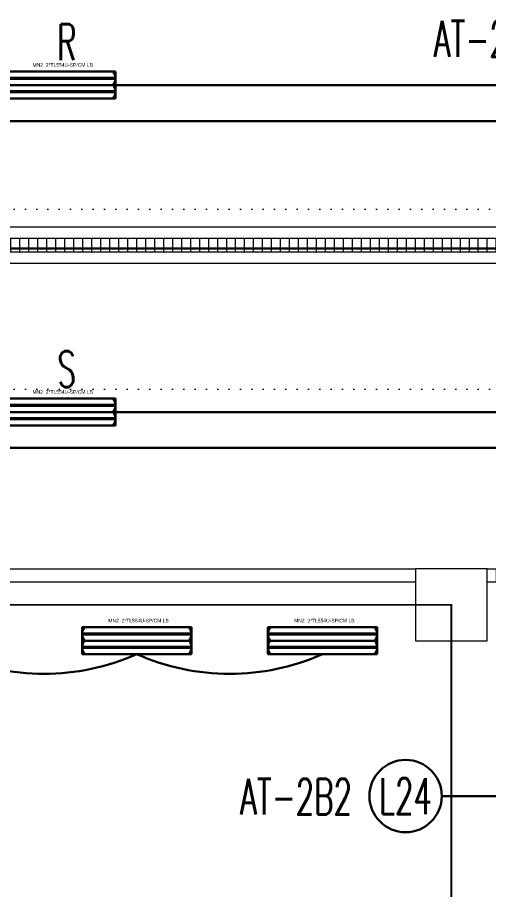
# Model space of a CAD drawing. Header units: metres. Extents: x -13316 to 152404, y -3899 to 30226.
# Drawn here: x 2837 to 3361, y 4043 to 5013 of the extents above; entities that cross this region are included whole.
import ezdxf
from ezdxf.enums import TextEntityAlignment as Align

# ---------------------------------------------------------------- set-up
doc = ezdxf.new("R2010")
doc.units = ezdxf.units.M
doc.header["$LTSCALE"] = 100
doc.header["$MEASUREMENT"] = 0
doc.linetypes.add('DOT2', pattern=[0.125, 0, -0.125])
doc.linetypes.add('HIDDEN', pattern=[0.375, 0.25, -0.125])
doc.layers.get('0').update_dxf_attribs({"color": 9, "lineweight": 9})
for name, color, linetype, lineweight in [('00', 9, 'Continuous', 9), ('01', 9, 'Continuous', 9), ('06D', 9, 'Continuous', 9), ('E-2x54 W SIVAÜSTÜ FLUORESAN YÜKSEK TAVAN ARMATÜRÜ', 7, 'Continuous', 30), ('E-KABLO', 7, 'Continuous', 30), ('E-LINYE', 7, 'Continuous', 30)]:
    doc.layers.add(name, color=color, linetype=linetype, lineweight=lineweight)
doc.styles.add('Arial', font='arial.ttf', dxfattribs={"height": 2.5})
doc.styles.add('E-YAZI', font='txttw.shx')

# ---------------------------------------------------------------- blocks, each defined once
blk = doc.blocks.new('2x54 W SIVAÜSTÜ FLUORESAN YÜKSEK TAVAN ARMATÜRÜ')
at = {"layer": 'E-2x54 W SIVAÜSTÜ FLUORESAN YÜKSEK TAVAN ARMATÜRÜ', "color": 4}
for p, q in [((-60.8, 15), (-60.8, -15)), ((-60.8, 15), (60.8, 15)), ((60.8, 15), (60.8, 0)), ((-60, 0), (-15, 0)), ((15, 0), (60, 0)), ((60.8, 0), (60.8, -15)), ((-60.8, -15), (60.8, -15))]:
    blk.add_line(p, q, dxfattribs=at)
at = {"layer": 'E-2x54 W SIVAÜSTÜ FLUORESAN YÜKSEK TAVAN ARMATÜRÜ', "color": 7}
for p, q in [((-60.8, 0), (60.8, 0)), ((-59.27, 8.01), (59.32, 8.01)), ((-59.16, 7.01), (59.44, 7)), ((-59.27, -6.99), (59.32, -6.99)), ((-59.16, -7.99), (59.44, -8))]:
    blk.add_line(p, q, dxfattribs=at)
for centre in [(-59.23, 7.63), (-59.23, 7.33), (59.36, 7.63), (59.36, 7.33), (-59.23, -7.37), (-59.23, -7.67), (59.36, -7.37), (59.36, -7.67)]:
    blk.add_circle(centre, 0.11, dxfattribs=at)
for centre, radius, start, end in [((-48.66, 7.5), 12.14, 141.85995, 218.14005), ((48.66, 7.5), 12.14, 321.85995, 38.14005), ((-59.12, 7.51), 0.515, 106.86737, 266.76121), ((-59.32, 7.49), 0.519, 289.2244, 84.40418), ((59.47, 7.51), 0.515, 106.86737, 266.76121), ((59.27, 7.49), 0.519, 289.2244, 84.40418), ((-48.66, -7.5), 12.14, 141.85995, 218.14005), ((-59.12, -7.49), 0.515, 106.86737, 266.76121), ((-59.32, -7.51), 0.519, 289.2244, 84.40418), ((48.66, -7.5), 12.14, 321.85995, 38.14005), ((59.47, -7.49), 0.515, 106.86737, 266.76121), ((59.27, -7.51), 0.519, 289.2244, 84.40418)]:
    blk.add_arc(centre, radius, start, end, dxfattribs=at)
at = {"layer": 'E-2x54 W SIVAÜSTÜ FLUORESAN YÜKSEK TAVAN ARMATÜRÜ', "color": 7, "style": 'Arial'}
blk.add_text('MN2  2*TL554U-SP/CM LB', height=3.9508, dxfattribs=at).set_placement((-31.61, 20.4))
blk = doc.blocks.new('p-kolon_80x80')
blk.add_lwpolyline([(-40, -40), (40, -40), (40, 40), (-40, 40)], close=True)
blk = doc.blocks.new('2.bod.sitatik')
at = {"layer": '01'}
blk.add_blockref('p-kolon_80x80', (3000, -4590), dxfattribs=at)
blk = doc.blocks.new('p-işyeri')
at = {"color": 0, "const_width": 2}
blk.add_lwpolyline([(200, 0), (200, 700), (-200, 700), (-200, 0)], close=True, dxfattribs=at)
blk = doc.blocks.new('p-ızgara')
at = {"layer": '06D'}
h = blk.add_hatch(dxfattribs=at)
h.set_pattern_fill('_USER', color=252, scale=10, angle=90, style=0, pattern_type=0)
h.set_pattern_definition([(90, (-7e-12, -8630), (-10, 6e-16), [])])
h.paths.add_polyline_path([(7918.01, -4182.5), (907.5, -4182.5), (907.5, -4197.5), (7918.01, -4197.5)])
blk.add_lwpolyline([(7918.01, -4182.5), (907.5, -4182.5), (907.5, -4197.5), (7918.01, -4197.5)], close=True, dxfattribs=at)
blk = doc.blocks.new('2.bod.Mimari')
at = {"layer": '00'}
for points in [[(2445, -4550), (2960, -4550), (2960, -4565), (2445, -4565)], [(3040, -4550), (3050, -4550), (3050, -4565), (3040, -4565)]]:
    blk.add_lwpolyline(points, close=True, dxfattribs=at)
at = {"layer": '06D'}
blk.add_lwpolyline([(907.5, -4210), (8397.52, -4210), (8397.52, -3773.53), (8357.52, -3773.53), (8357.52, -4170), (907.5, -4170)], close=True, dxfattribs=at)
at = {"layer": '06D', "linetype": 'DOT2'}
for points in [[(375, -5889.88), (375, -4630, -0.369385), (825, -4150), (8420, -4150)], [(525, -5909.88), (525, -4650, -0.414214), (825, -4350), (8520, -4350)]]:
    blk.add_lwpolyline(points, format="xyb", dxfattribs=at)
at = {"layer": '06D'}
blk.add_blockref('p-ızgara', (0, 0), dxfattribs=at)
at = {"layer": '06D', "color": 89, "linetype": 'HIDDEN', "true_color": 0x2e4d23, "rotation": 90}
blk.add_blockref('p-işyeri', (3000, -4790), dxfattribs=at)

msp = doc.modelspace()

# ---------------------------------------------------------------- linework, layer by layer
at = {"layer": 'E-KABLO', "color": 6}
for p, q in [((2946.4, 4938.13), (3554.04, 4938.13)), ((3637.34, 4898.13), (1194.83, 4898.13)), ((3589.04, 4574.38), (2946.4, 4574.38)), ((1382.12, 4534.38), (5930.05, 4534.38))]:
    msp.add_line(p, q, dxfattribs=at)
at = {"layer": 'E-KABLO', "color": 4}
msp.add_line((1362.03, 4756.13), (5682.63, 4756.13), dxfattribs=at)
at = {"layer": 'E-KABLO', "color": 6}
for centre, start, end in [((2866.67, 4538.93), 246.16736, 293.83264), ((3073.33, 4538.92), 246.16696, 293.83304)]:
    msp.add_arc(centre, 255.73, start, end, dxfattribs=at)
at = {"layer": 'E-LINYE', "color": 7, "linetype": 'Continuous'}
msp.add_line((3385, 4147.17), (3309.33, 4147.17), dxfattribs=at)
msp.add_circle((3269.09, 4147.17), 40.25, dxfattribs=at)

# ---------------------------------------------------------------- block references
for name in ['2.bod.sitatik', '2.bod.Mimari']:
    msp.add_blockref(name, (320, 8950))
at = {"layer": 'E-2x54 W SIVAÜSTÜ FLUORESAN YÜKSEK TAVAN ARMATÜRÜ', "color": 6}
for p in [(2885.6, 4938.13), (2885.6, 4574.38), (2970, 4320), (3176.67, 4320)]:
    msp.add_blockref('2x54 W SIVAÜSTÜ FLUORESAN YÜKSEK TAVAN ARMATÜRÜ', p, dxfattribs=at)

# ---------------------------------------------------------------- texts
at = {"layer": 'E-LINYE', "color": 3, "linetype": 'Continuous', "style": 'E-YAZI', "width": 0.6}
for s, p in [('AT-2B1', (3362.82, 4989.53)), ('R', (2892.02, 4985.97)), ('S', (2892.02, 4622.22)), ('AT-2B2', (3147.32, 4146.5)), ('L24', (3269.09, 4147.17))]:
    msp.add_text(s, height=40, dxfattribs=at).set_placement(p, align=Align.MIDDLE_CENTER)

doc.saveas('drawing.dxf')
